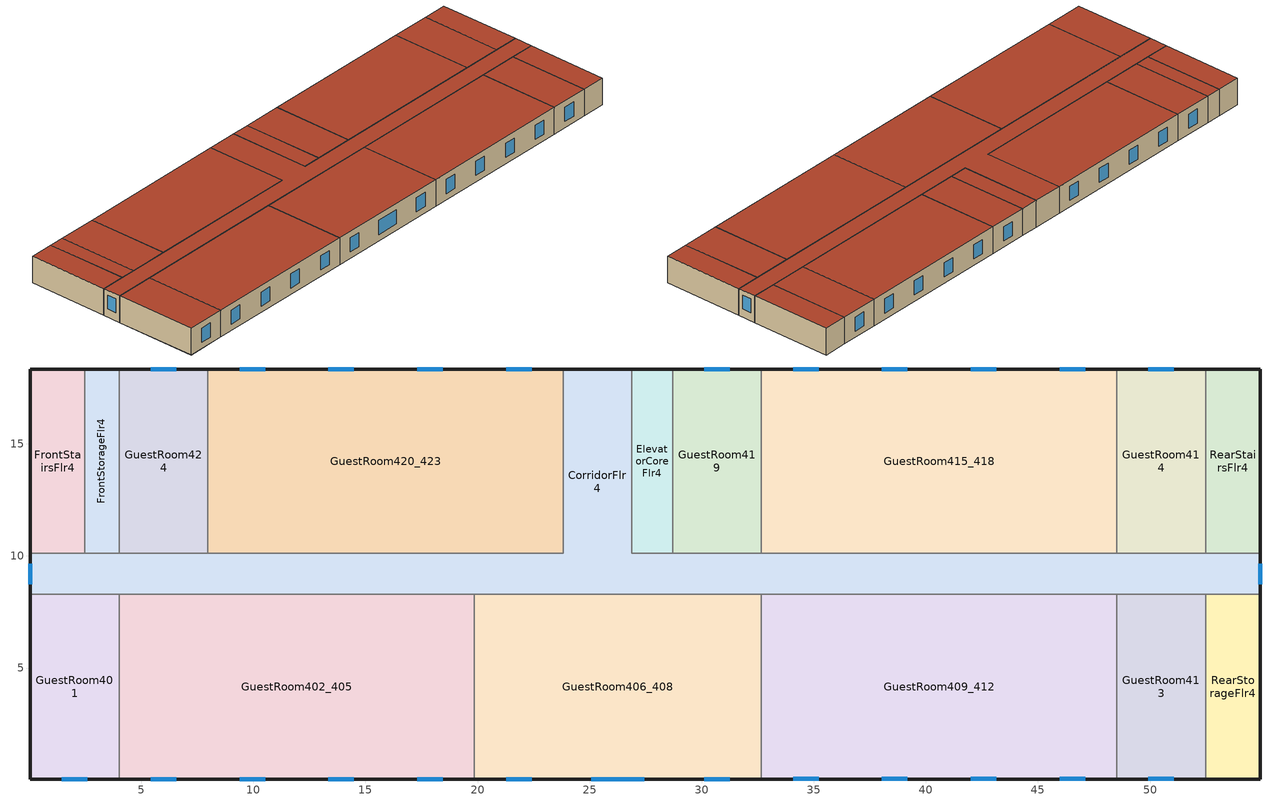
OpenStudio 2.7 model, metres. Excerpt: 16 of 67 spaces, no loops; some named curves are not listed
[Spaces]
GuestRoom413
 floor to GuestRoom313: 52.47,8.28 52.47,0.05 48.51,0.05 48.51,8.28 z8.84
 wall outside: 48.51,0.05 52.47,0.05 z8.84:11.58
 wall to GuestRoom409_412: 48.51,8.28 48.51,0.05 z8.84:11.58
 wall to CorridorFlr4: 52.47,8.28 48.51,8.28 z8.84:11.58
 wall to RearStorageFlr4: 52.47,0.05 52.47,8.28 z8.84:11.58
 window: 49.92,0.05 51.06,0.05 z9.49:10.93
 roof outside: 52.47,0.05 52.47,8.28 48.51,8.28 48.51,0.05 z11.58
GuestRoom415_418
 floor to GuestRoom315_318: 48.51,18.34 48.51,10.11 32.66,10.11 32.66,18.34 z8.84
 wall outside: 48.51,18.34 32.66,18.34 z8.84:11.58
 wall to GuestRoom419: 32.66,18.34 32.66,10.11 z8.84:11.58
 wall to CorridorFlr4: 32.66,10.11 48.51,10.11 z8.84:11.58
 wall to GuestRoom414: 48.51,10.11 48.51,18.34 z8.84:11.58
 window: 47.1,18.34 45.96,18.34 / 39.18,18.34 38.04,18.34 / 43.14,18.34 42,18.34 / 35.21,18.34 34.07,18.34 z9.49:10.93
 roof outside: 48.51,10.11 48.51,18.34 32.66,18.34 32.66,10.11 z11.58
RearStairsFlr4
 floor to RearStairsFlr3: 54.91,18.34 54.91,10.11 52.47,10.11 52.47,18.34 z8.84
 wall outside: 54.91,10.11 54.91,18.34 52.47,18.34 z8.84:11.58
 wall to GuestRoom414: 52.47,18.34 52.47,10.11 z8.84:11.58
 wall to CorridorFlr4: 52.47,10.11 54.91,10.11 z8.84:11.58
 roof outside: 54.91,10.11 54.91,18.34 52.47,18.34 52.47,10.11 z11.58
CorridorFlr4
 floor to CorridorFlr3: 26.87,18.34 26.87,10.11 54.91,10.11 54.91,8.28 0.05,8.28 0.05,10.11 23.82,10.11 23.82,18.34 z8.84
 wall outside: 0.05,10.11 0.05,8.28 / 26.87,18.34 23.82,18.34 / 54.91,8.28 54.91,10.11 z8.84:11.58
 wall to ElevatorCoreFlr4: 28.7,10.11 26.87,10.11 26.87,18.34 z8.84:11.58
 wall to FrontStairsFlr4: 2.49,10.11 0.05,10.11 z8.84:11.58
 wall to GuestRoom420_423: 23.82,18.34 23.82,10.11 7.97,10.11 z8.84:11.58
 wall to GuestRoom406_408: 19.86,8.28 32.66,8.28 z8.84:11.58
 wall to GuestRoom424: 7.97,10.11 4.01,10.11 z8.84:11.58
 wall to GuestRoom402_405: 4.01,8.28 19.86,8.28 z8.84:11.58
 wall to RearStorageFlr4: 52.47,8.28 54.91,8.28 z8.84:11.58
 wall to GuestRoom401: 0.05,8.28 4.01,8.28 z8.84:11.58
 wall to FrontStorageFlr4: 4.01,10.11 2.49,10.11 z8.84:11.58
 wall to GuestRoom414: 52.47,10.11 48.51,10.11 z8.84:11.58
 wall to GuestRoom419: 32.66,10.11 28.7,10.11 z8.84:11.58
 wall to GuestRoom409_412: 32.66,8.28 48.51,8.28 z8.84:11.58
 window: 0.05,9.66 0.05,8.73 / 54.91,8.73 54.91,9.66 z9.68:11.1
 roof outside: 54.91,8.28 54.91,10.11 26.87,10.11 26.87,18.34 23.82,18.34 23.82,10.11 0.05,10.11 0.05,8.28 z11.58
GuestRoom402_405
 floor to GuestRoom302_305: 19.86,8.28 19.86,0.05 4.01,0.05 4.01,8.28 z8.84
 wall outside: 4.01,0.05 19.86,0.05 z8.84:11.58
 wall to GuestRoom406_408: 19.86,0.05 19.86,8.28 z8.84:11.58
 wall to GuestRoom401: 4.01,8.28 4.01,0.05 z8.84:11.58
 window: 5.42,0.05 6.56,0.05 / 13.35,0.05 14.49,0.05 / 9.39,0.05 10.52,0.05 / 17.31,0.05 18.45,0.05 z9.49:10.93
 roof outside: 19.86,0.05 19.86,8.28 4.01,8.28 4.01,0.05 z11.58
GuestRoom401
 floor to GuestRoom301: 4.01,8.28 4.01,0.05 0.05,0.05 0.05,8.28 z8.84
 wall outside: 0.05,8.28 0.05,0.05 4.01,0.05 z8.84:11.58
 window: 1.46,0.05 2.6,0.05 z9.49:10.93
 roof outside: 4.01,0.05 4.01,8.28 0.05,8.28 0.05,0.05 z11.58
RearStorageFlr4
 floor to RearStorageFlr3: 54.91,8.28 54.91,0.05 52.47,0.05 52.47,8.28 z8.84
 wall outside: 52.47,0.05 54.91,0.05 54.91,8.28 z8.84:11.58
 roof outside: 54.91,0.05 54.91,8.28 52.47,8.28 52.47,0.05 z11.58
ElevatorCoreFlr4
 floor to ElevatorCoreFlr3: 28.7,18.34 28.7,10.11 26.87,10.11 26.87,18.34 z8.84
 wall outside: 28.7,18.34 26.87,18.34 z8.84:11.58
 wall to GuestRoom419: 28.7,10.11 28.7,18.34 z8.84:11.58
 roof outside: 28.7,10.11 28.7,18.34 26.87,18.34 26.87,10.11 z11.58
GuestRoom414
 floor to GuestRoom314: 52.47,18.34 52.47,10.11 48.51,10.11 48.51,18.34 z8.84
 wall outside: 52.47,18.34 48.51,18.34 z8.84:11.58
 window: 51.06,18.34 49.92,18.34 z9.49:10.93
 roof outside: 52.47,10.11 52.47,18.34 48.51,18.34 48.51,10.11 z11.58
GuestRoom420_423
 floor to GuestRoom320_323: 23.82,18.34 23.82,10.11 7.97,10.11 7.97,18.34 z8.84
 wall outside: 23.82,18.34 7.97,18.34 z8.84:11.58
 wall to GuestRoom424: 7.97,18.34 7.97,10.11 z8.84:11.58
 window: 22.41,18.34 21.27,18.34 / 18.45,18.34 17.31,18.34 / 10.52,18.34 9.39,18.34 / 14.49,18.34 13.35,18.34 z9.49:10.93
 roof outside: 23.82,10.11 23.82,18.34 7.97,18.34 7.97,10.11 z11.58
GuestRoom424
 floor to GuestRoom324: 7.97,18.34 7.97,10.11 4.01,10.11 4.01,18.34 z8.84
 wall outside: 7.97,18.34 4.01,18.34 z8.84:11.58
 wall to FrontStorageFlr4: 4.01,18.34 4.01,10.11 z8.84:11.58
 window: 6.56,18.34 5.42,18.34 z9.49:10.93
 roof outside: 7.97,10.11 7.97,18.34 4.01,18.34 4.01,10.11 z11.58
GuestRoom406_408
 floor to GuestRoom306_308: 32.66,8.28 32.66,0.05 19.86,0.05 19.86,8.28 z8.84
 wall outside: 19.86,0.05 32.66,0.05 z8.84:11.58
 wall to GuestRoom409_412: 32.66,0.05 32.66,8.28 z8.84:11.58
 window: 21.27,0.05 22.41,0.05 / 25.08,0.05 27.44,0.05 / 30.11,0.05 31.25,0.05 z9.49:10.93
 roof outside: 32.66,0.05 32.66,8.28 19.86,8.28 19.86,0.05 z11.58
GuestRoom419
 floor to GuestRoom319: 32.66,18.34 32.66,10.11 28.7,10.11 28.7,18.34 z8.84
 wall outside: 32.66,18.34 28.7,18.34 z8.84:11.58
 window: 31.25,18.34 30.11,18.34 z9.49:10.93
 roof outside: 32.66,10.11 32.66,18.34 28.7,18.34 28.7,10.11 z11.58
FrontStorageFlr4
 floor to FrontStorageFlr3: 4.01,18.34 4.01,10.11 2.49,10.11 2.49,18.34 z8.84
 wall outside: 4.01,18.34 2.49,18.34 z8.84:11.58
 wall to FrontStairsFlr4: 2.49,18.34 2.49,10.11 z8.84:11.58
 roof outside: 4.01,10.11 4.01,18.34 2.49,18.34 2.49,10.11 z11.58
FrontStairsFlr4
 floor to FrontStairsFlr3: 2.49,18.34 2.49,10.11 0.05,10.11 0.05,18.34 z8.84
 wall outside: 2.49,18.34 0.05,18.34 0.05,10.11 z8.84:11.58
 roof outside: 2.49,10.11 2.49,18.34 0.05,18.34 0.05,10.11 z11.58
GuestRoom409_412
 floor to GuestRoom309_312: 48.51,8.28 48.51,0.05 32.66,0.05 32.66,8.28 z8.84
 wall outside: 32.66,0.05 48.51,0.05 z8.84:11.58
 window: 38.04,0.05 39.18,0.05 / 45.96,0.05 47.1,0.05 / 42,0.05 43.14,0.05 / 34.07,0.05 35.21,0.05 z9.49:10.93
 roof outside: 48.51,0.05 48.51,8.28 32.66,8.28 32.66,0.05 z11.58
[Building]
-SmallHotel-ASHRAE 169-2013-4A created: 2019-04-24 11:10:35 -0700: North Axis {deg}=180; Default Construction Set=90.1-2013 - SmHotel - ASHRAE 169-2013-4A; Standards Number of Stories=4; Standards Number of Above Ground Stories=4; Standards Building Type=SmallHotel
[Site]
New York-John F Kennedy Intl AP_NY_USA: Latitude {deg}=40.65; Longitude {deg}=-73.8; Time Zone {hr}=-5; Elevation {m}=5; Terrain=Suburbs
[Site:WaterMainsTemperature]
Calculation Method=Correlation; Annual Average Outdoor Air Temperature {C}=12.4667; Maximum Difference In Monthly Average Outdoor Air Temperatures {deltaC}=25.2
[SizingPeriod:DesignDay] Barometric Pressure {Pa}=101241; Sky Clearness=0; Rain Indicator=0; Snow Indicator=0; Day of Month=21; Daylight Saving Time Indicator=0; Humidity Indicating Type=Wetbulb; Dry-Bulb Temperature Range Modifier Type=DefaultMultipliers
Name | Maximum Dry-Bulb Temperature {C} | Daily Dry-Bulb Temperature Range {deltaC} | Humidity Indicating Conditions at Maximum Dry-Bulb | Wind Speed {m/s} | Wind Direction {deg} | Month | Day Type | Solar Model Indicator | ASHRAE Taub | ASHRAE Taud
New.York-John.F.Kennedy.Intl.AP_NY_USA Ann Htg 99.6% Condns DB | -10.7 | 0 | -10.7 | 7.5 | 320 | 1 | WinterDesignDay | ASHRAEClearSky
New.York-John.F.Kennedy.Intl.AP_NY_USA Ann Clg .4% Condns DB=>MWB | 32.1 | 7.4 | 23.1 | 5.6 | 230 | 7 | SummerDesignDay | ASHRAETau | 0.541 | 1.8
[Site:GroundTemperature:BuildingSurface]
20.39, 20.32, 20.35, 20.42, 20.52, 20.66, 20.77, 20.84, 20.83, 20.75, 20.63, 20.49
[ClimateZones]
Climate Zone Institution Name 1=ASHRAE; Climate Zone Document Name 1=ANSI/ASHRAE Standard 169; Climate Zone Document Year 1=2006; Climate Zone Value 1=4A
[Material:NoMass] Thermal Absorptance=0.9; Solar Absorptance=0.7
Name | Roughness | Thermal Resistance {m2-K/W} | Visible Absorptance
CP02 CARPET PAD | VeryRough | 0.21648 | 0.8
Typical Insulation R-14.97 | Smooth | 2.63723 | 0.7
Typical Carpet Pad | Smooth | 0.21648 | 0.8
Typical Insulation R-13.45; Typical Insulation R-13.45 3 | Smooth | 2.368 | 0.7
Typical Insulation R-30.13; Typical Insulation R-30.13 3 | Smooth | 5.30668 | 0.7
Typical Insulation R-1.15; Typical Insulation R-1.15 6 | Smooth | 0.202509 | 0.7
Typical Insulation R-1.15 1; Typical Insulation R-1.15 7 | Smooth | 0.202527 | 0.7
Typical Insulation R-17.04 2 | Smooth | 3.00072 | 0.7
[Material] Thermal Absorptance=0.9
Name | Roughness | Thickness {m} | Conductivity {W/m-K} | Density {kg/m3} | Specific Heat {J/kg-K} | Solar Absorptance | Visible Absorptance
4 in. Normalweight Concrete Floor | MediumRough | 0.1016 | 2.31 | 2322 | 832 | 0.7 | 0.7
25mm Stucco | Smooth | 0.0254 | 0.72 | 1856 | 840 | 0.7 | 0.7
5/8 in. Gypsum Board | MediumSmooth | 0.0159 | 0.16 | 800 | 1090 | 0.7 | 0.7
Roof Membrane | VeryRough | 0.0095 | 0.16 | 1121.29 | 1460 | 0.7 | 0.7
Metal Roof Surface; F08 Metal surface | Smooth | 0.0008 | 45.28 | 7824 | 500 | 0.7 | 0.7
1/2 in. Gypsum Board | Smooth | 0.0127 | 0.16 | 800 | 1090 | 0.7 | 0.5
8 in. Normalweight Concrete Floor | MediumRough | 0.2032 | 2.31 | 2322 | 832 | 0.7 | 0.7
8 in. Concrete Block Basement Wall | MediumRough | 0.2032 | 1.326 | 1842 | 912 | 0.7 | 0.7
G05 25mm wood | MediumSmooth | 0.0254 | 0.15 | 608 | 1630 | 0.5 | 0.5
6 in. Normalweight Concrete Floor | MediumRough | 0.1524 | 2.31 | 2322 | 832 | 0.7 | 0.7
[DefaultConstructionSet] Interior Partition Construction=Typical Interior Partition
Name | Default Exterior Surface Constructions | Default Interior Surface Constructions | Default Ground Contact Surface Constructions | Default Exterior SubSurface Constructions | Default Interior SubSurface Constructions
90.1-2013 - SmHotel - ASHRAE 169-2013-4A | Default Surface Constructions 1 | Default Surface Constructions 2 | Default Surface Constructions 3 | Default Sub Surface Constructions 1 | Default Sub Surface Constructions 2
90.1-2013 - SmHotel - ASHRAE 169-2013-4A 3 | Default Surface Constructions 10 | Default Surface Constructions 11 | Default Surface Constructions 12 | Default Sub Surface Constructions 7 | Default Sub Surface Constructions 8
[DefaultSurfaceConstructions]
Name | Floor Construction | Wall Construction | Roof Ceiling Construction
Default Surface Constructions 1 | Typical Insulated Exterior Mass Floor R-17.54 | Typical Insulated Steel Framed Exterior Wall R-15.63 | Typical IEAD Roof R-31.25
Default Surface Constructions 2; Default Surface Constructions 11 | int_slab_floor_smallhotel | int_wall_smallhotel | int_slab_ceiling_smallhotel
Default Surface Constructions 3 | Typical Insulated Carpeted 8in Slab Floor | Typical Insulated Basement Mass Wall
Default Surface Constructions 10 | Typical Insulated Exterior Mass Floor R-19.61 2 | Typical Insulated Steel Framed Exterior Wall R-15.63 3 | Typical IEAD Roof R-31.25 3
Default Surface Constructions 12 | Typical Insulated Carpeted 6in Slab Floor | Typical Insulated Basement Mass Wall
[Construction]
Typical Insulated Exterior Mass Floor R-17.54: Typical Insulation R-14.97, 4 in. Normalweight Concrete Floor, Typical Carpet Pad
Typical Insulated Steel Framed Exterior Wall R-15.63: 25mm Stucco, 5/8 in. Gypsum Board, Typical Insulation R-13.45, 5/8 in. Gypsum Board
Typical IEAD Roof R-31.25: Roof Membrane, Typical Insulation R-30.13, Metal Roof Surface
int_slab_floor_smallhotel: 4 in. Normalweight Concrete Floor, CP02 CARPET PAD
int_wall_smallhotel: 1/2 in. Gypsum Board, 1/2 in. Gypsum Board
int_slab_ceiling_smallhotel: CP02 CARPET PAD, 4 in. Normalweight Concrete Floor
Typical Insulated Carpeted 8in Slab Floor: 8 in. Normalweight Concrete Floor, Typical Carpet Pad
Typical Insulated Basement Mass Wall: 8 in. Concrete Block Basement Wall
U 0.48 SHGC 0.40 Dbl Ref-D Clr 6mm/13mm: REF D CLEAR 6MM, AIR 13MM, CLEAR 6MM
Typical Insulated Metal Door R-2.0: F08 Metal surface, Typical Insulation R-1.15
U 0.44 SHGC 0.26 Dbl Ref-B-H Clr 6mm/13mm Air: REF B CLEAR HI 6MM, AIR 13MM, CLEAR 6MM
Typical Overhead Door R-2.0: Typical Insulation R-1.15 1
Window_U_0.50_SHGC_0.40_Skylight_Frame_Width_0.430_in: Glass_2052_LayerAvg, Gap_1_W_0_0038, Glass_2027F_LayerAvg
Typical Interior Window: Clear 3mm
Typical Interior Door; Typical Interior Partition: G05 25mm wood
Typical Insulated Carpeted 6in Slab Floor: 6 in. Normalweight Concrete Floor, Typical Carpet Pad
U 0.65 SHGC 0.25 Dbl Ref-C-H Clr 6mm/6mm Air: REF C CLEAR HI 6MM, AIR 6MM, CLEAR 6MM
Typical Insulated Exterior Mass Floor R-19.61 2: Typical Insulation R-17.04 2, 4 in. Normalweight Concrete Floor, Typical Carpet Pad
Typical Insulated Steel Framed Exterior Wall R-15.63 3: 25mm Stucco, 5/8 in. Gypsum Board, Typical Insulation R-13.45 3, 5/8 in. Gypsum Board
Typical IEAD Roof R-31.25 3: Roof Membrane, Typical Insulation R-30.13 3, Metal Roof Surface
Typical Insulated Metal Door R-2.0 3: F08 Metal surface, Typical Insulation R-1.15 6
Typical Overhead Door R-2.0 3: Typical Insulation R-1.15 7
[DefaultSubSurfaceConstructions]
Name | Fixed Window Construction | Operable Window Construction | Door Construction | Glass Door Construction | Overhead Door Construction | Skylight Construction | Tubular Daylight Dome Construction | Tubular Daylight Diffuser Construction
Default Sub Surface Constructions 1 | U 0.48 SHGC 0.40 Dbl Ref-D Clr 6mm/13mm | U 0.48 SHGC 0.40 Dbl Ref-D Clr 6mm/13mm | Typical Insulated Metal Door R-2.0 | U 0.44 SHGC 0.26 Dbl Ref-B-H Clr 6mm/13mm Air | Typical Overhead Door R-2.0 | Window_U_0.50_SHGC_0.40_Skylight_Frame_Width_0.430_in | Typical Interior Window | Typical Interior Window
Default Sub Surface Constructions 2; Default Sub Surface Constructions 8 | Typical Interior Window | Typical Interior Window | Typical Interior Door
Default Sub Surface Constructions 7 | U 0.65 SHGC 0.25 Dbl Ref-C-H Clr 6mm/6mm Air | U 0.65 SHGC 0.25 Dbl Ref-C-H Clr 6mm/6mm Air | Typical Insulated Metal Door R-2.0 3 |  | Typical Overhead Door R-2.0 3 | U 0.48 SHGC 0.40 Dbl Ref-D Clr 6mm/13mm | Typical Interior Window | Typical Interior Window
[WindowMaterial:Glazing] Optical Data Type=SpectralAverage; Infrared Transmittance at Normal Incidence=0; Dirt Correction Factor for Solar and Visible Transmittance=1; Solar Diffusing=No
Name | Thickness {m} | Solar Transmittance at Normal Incidence | Front Side Solar Reflectance at Normal Incidence | Back Side Solar Reflectance at Normal Incidence | Visible Transmittance at Normal Incidence | Front Side Visible Reflectance at Normal Incidence | Back Side Visible Reflectance at Normal Incidence | Front Side Infrared Hemispherical Emissivity | Back Side Infrared Hemispherical Emissivity | Conductivity {W/m-K}
REF D CLEAR 6MM | 0.006 | 0.429 | 0.308 | 0.379 | 0.334 | 0.453 | 0.505 | 0.84 | 0.82 | 0.9
CLEAR 6MM | 0.006 | 0.775 | 0.071 | 0.071 | 0.881 | 0.08 | 0.08 | 0.84 | 0.84 | 0.9
REF B CLEAR HI 6MM | 0.006 | 0.24 | 0.16 | 0.32 | 0.3 | 0.16 | 0.29 | 0.84 | 0.6 | 0.9
Glass_2052_LayerAvg | 0.00837 | 0.507767 | 0.054228 | 0.0544931 | 0.586833 | 0.05805 | 0.058397 | 0.84 | 0.84 | 1
Glass_2027F_LayerAvg | 0.004 | 0.369744 | 0.470069 | 0.340935 | 0.765222 | 0.0546 | 0.073741 | 0.03675 | 0.84 | 1
Clear 3mm | 0.003 | 0.837 | 0.075 | 0.075 | 0.898 | 0.081 | 0.081 | 0.84 | 0.84 | 0.9
REF C CLEAR HI 6MM | 0.006 | 0.2 | 0.16 | 0.39 | 0.22 | 0.17 | 0.35 | 0.84 | 0.55 | 0.9
[WindowMaterial:Gas] Gas Type=Air
Name | Thickness {m}
AIR 13MM | 0.0127
Gap_1_W_0_0038 | 0.0038
AIR 6MM | 0.0063
[Space] Default Construction Set=90.1-2013 - SmHotel - ASHRAE 169-2013-4A 3; Building Story=BuildingStory4
Name | Space Type | Thermal Zone
GuestRoom424 | SmallHotel GuestRoom4Occ | GuestRoom424 ZN
GuestRoom413 | SmallHotel GuestRoom4Vac | GuestRoom413 ZN
GuestRoom419 | SmallHotel GuestRoom4Occ | GuestRoom419 ZN
GuestRoom402_405 | SmallHotel GuestRoom4Vac | GuestRoom402_405 ZN
GuestRoom420_423 | SmallHotel GuestRoom4Occ | GuestRoom420_423 ZN
GuestRoom415_418 | SmallHotel GuestRoom4Occ | GuestRoom415_418 ZN
RearStairsFlr4 | SmallHotel Stair4 | RearStairsFlr4 ZN
GuestRoom414 | SmallHotel GuestRoom4Vac | GuestRoom414 ZN
CorridorFlr4 | SmallHotel Corridor4 | CorridorFlr4 ZN
GuestRoom406_408 | SmallHotel GuestRoom4Vac | GuestRoom406_408 ZN
GuestRoom401 | SmallHotel GuestRoom4Occ | GuestRoom401 ZN
GuestRoom409_412 | SmallHotel GuestRoom4Occ | GuestRoom409_412 ZN
RearStorageFlr4 | SmallHotel Storage4Rear | RearStorageFlr4 ZN
ElevatorCoreFlr4 | SmallHotel ElevatorCore4 | ElevatorCoreFlr4 ZN
FrontStorageFlr4 | SmallHotel Storage4Front | FrontStorageFlr4 ZN
FrontStairsFlr4 | SmallHotel Stair4 | FrontStairsFlr4 ZN
[BuildingStory]
BuildingStory4
[SpaceType] Standards Building Type=SmallHotel
Name | Default Schedule Set | Design Specification Outdoor Air Object | Standards Space Type
SmallHotel Corridor4 | SmallHotel Corridor4 Schedule Set | SmallHotel Corridor4 Ventilation | Corridor4
SmallHotel ElevatorCore4 | SmallHotel ElevatorCore4 Schedule Set | SmallHotel ElevatorCore4 Ventilation | ElevatorCore4
SmallHotel Stair4 | SmallHotel Stair4 Schedule Set | SmallHotel Stair4 Ventilation | Stair4
SmallHotel Storage4Front | SmallHotel Storage4Front Schedule Set | SmallHotel Storage4Front Ventilation | Storage4Front
SmallHotel Storage4Rear | SmallHotel Storage4Rear Schedule Set | SmallHotel Storage4Rear Ventilation | Storage4Rear
SmallHotel GuestRoom4Occ | SmallHotel GuestRoom4Occ Schedule Set | SmallHotel GuestRoom4Occ Ventilation | GuestRoom4Occ
SmallHotel GuestRoom4Vac | SmallHotel GuestRoom4Vac Schedule Set | SmallHotel GuestRoom4Vac Ventilation | GuestRoom4Vac
[Lights:Definition] Design Level Calculation Method=Watts/Area; Fraction Radiant=0.7; Fraction Visible=0.2
Name | Watts per Space Floor Area {W/m2}
SmallHotel Corridor4 Lights Definition | 8.52502
SmallHotel GuestRoom4Occ Lights Definition; SmallHotel GuestRoom4Vac Lights Definition | 9.79516
SmallHotel Stair4 Lights Definition | 7.4271
SmallHotel Storage4Front Lights Definition; SmallHotel Storage4Rear Lights Definition | 6.78126
[Lights] Fraction Replaceable=1
Name | Lights Definition | Space or SpaceType
SmallHotel Corridor4 Lights | SmallHotel Corridor4 Lights Definition | SmallHotel Corridor4
SmallHotel GuestRoom4Occ Lights | SmallHotel GuestRoom4Occ Lights Definition | SmallHotel GuestRoom4Occ
SmallHotel GuestRoom4Vac Lights | SmallHotel GuestRoom4Vac Lights Definition | SmallHotel GuestRoom4Vac
SmallHotel Stair4 Lights | SmallHotel Stair4 Lights Definition | SmallHotel Stair4
SmallHotel Storage4Front Lights | SmallHotel Storage4Front Lights Definition | SmallHotel Storage4Front
SmallHotel Storage4Rear Lights | SmallHotel Storage4Rear Lights Definition | SmallHotel Storage4Rear
[DesignSpecification:OutdoorAir] Outdoor Air Method=Sum
Name | Outdoor Air Flow per Floor Area {m3/s-m2} | Outdoor Air Flow per Person {m3/s-person}
SmallHotel Corridor4 Ventilation; SmallHotel Stair4 Ventilation | 0.0003048
SmallHotel ElevatorCore4 Ventilation; SmallHotel Storage4Front Ventilation; SmallHotel Storage4Rear Ventilation | 0.0006096
SmallHotel GuestRoom4Occ Ventilation; SmallHotel GuestRoom4Vac Ventilation | 0.0003048 | 0.00235974
[DefaultScheduleSet]
Name | Number of People Schedule | People Activity Level Schedule | Lighting Schedule | Electric Equipment Schedule | Infiltration Schedule
SmallHotel Corridor4 Schedule Set | HotelSmall AlwaysOff | HotelSmall Activity_Sch | HotelSmall BLDG_LIGHT_CORRIDOR_SCH_2013 | HotelSmall AlwaysOff | Always On
SmallHotel ElevatorCore4 Schedule Set |  |  | HotelSmall AlwaysOff | HotelSmall BLDG_ELEVATORS | Always On
SmallHotel GuestRoom4Occ Schedule Set | HotelSmall GuestRoom_Occ_Sch | HotelSmall Activity_Sch | HotelSmall BLDG_LIGHT_GUESTROOM_SCH_2013 | HotelSmall GuestRoom_Eqp_Sch_Adva | HotelSmall GuestRoom_Infil_Sch
SmallHotel GuestRoom4Vac Schedule Set | HotelSmall AlwaysOff | HotelSmall Activity_Sch | HotelSmall AlwaysOff | HotelSmall AlwaysOff | HotelSmall GuestRoom_Infil_Sch
SmallHotel Stair4 Schedule Set | HotelSmall AlwaysOff | HotelSmall Activity_Sch | HotelSmall BLDG_LIGHT_STAIR_SCH | HotelSmall AlwaysOff | Always On
SmallHotel Storage4Front Schedule Set; SmallHotel Storage4Rear Schedule Set | HotelSmall AlwaysOff | HotelSmall Activity_Sch | HotelSmall BLDG_LIGHT_STORAGE_SCH | HotelSmall AlwaysOff | Always On
[ThermostatSetpoint:DualSetpoint]
Name | Heating Setpoint Temperature Schedule | Cooling Setpoint Temperature Schedule
SmallHotel Corridor4 Thermostat 1 | HotelSmall CommonArea_HtgSP_Sch | HotelSmall CommonArea_ClgSP_Sch
SmallHotel ElevatorCore4 Thermostat 1
SmallHotel Stair4 Thermostat 1; SmallHotel Storage4Front Thermostat 1; SmallHotel Stair4 Thermostat 2; SmallHotel Storage4Rear Thermostat 1 | HotelSmall SemiHeated_HtgSP_Sch | SmallHotel UnitHeater ClgSP Sch
SmallHotel GuestRoom4Occ Thermostat 1; SmallHotel GuestRoom4Occ Thermostat 2; SmallHotel GuestRoom4Occ Thermostat 3; SmallHotel GuestRoom4Occ Thermostat 4; SmallHotel GuestRoom4Occ Thermostat 5; SmallHotel GuestRoom4Occ Thermostat 6 | HotelSmall Adva_OccGuestRoom_HtgSP_Sch | HotelSmall Adva_OccGuestRoom_ClgSP_Sch
SmallHotel GuestRoom4Vac Thermostat 1; SmallHotel GuestRoom4Vac Thermostat 2; SmallHotel GuestRoom4Vac Thermostat 3; SmallHotel GuestRoom4Vac Thermostat 4 | HotelSmall VacGuestRoom_HtgSP_Sch | HotelSmall VacGuestRoom_ClgSP_Sch
[ElectricEquipment:Definition] Design Level Calculation Method=Watts/Area; Watts per Space Floor Area {W/m2}=11.8403; Fraction Radiant=0.5
SmallHotel GuestRoom4Occ Elec Equip Definition; SmallHotel GuestRoom4Vac Elec Equip Definition
[ElectricEquipment]
Name | Electric Equipment Definition | Space or SpaceType
SmallHotel GuestRoom4Occ Elec Equip | SmallHotel GuestRoom4Occ Elec Equip Definition | SmallHotel GuestRoom4Occ
SmallHotel GuestRoom4Vac Elec Equip | SmallHotel GuestRoom4Vac Elec Equip Definition | SmallHotel GuestRoom4Vac
[People:Definition] Number of People Calculation Method=People/Area; People per Space Floor Area {person/m2}=0.0459619; Fraction Radiant=0.3
SmallHotel GuestRoom4Occ People Definition; SmallHotel GuestRoom4Vac People Definition
[People] Work Efficiency Schedule=Work Efficiency Schedule; Clothing Insulation Schedule=Clothing Schedule; Air Velocity Schedule=Air Velocity Schedule; Multiplier=1
Name | People Definition | Space or SpaceType
SmallHotel GuestRoom4Occ People | SmallHotel GuestRoom4Occ People Definition | SmallHotel GuestRoom4Occ
SmallHotel GuestRoom4Vac People | SmallHotel GuestRoom4Vac People Definition | SmallHotel GuestRoom4Vac
[SpaceInfiltration:DesignFlowRate] Design Flow Rate Calculation Method=Flow/ExteriorArea; Constant Term Coefficient=0; Temperature Term Coefficient=0; Velocity Term Coefficient=0.224; Velocity Squared Term Coefficient=0
Name | Space or SpaceType | Schedule | Flow per Exterior Surface Area {m3/s-m2}
CorridorFlr4 Infiltration | CorridorFlr4 | Always On | 7.28519e-05
ElevatorCoreFlr4 Infiltration | ElevatorCoreFlr4 | Always On | 0.000142393
FrontStairsFlr4 Infiltration | FrontStairsFlr4 | Always On | 0.000337883
FrontStorageFlr4 Infiltration | FrontStorageFlr4 | Always On | 0.000142393
GuestRoom401 Infiltration | GuestRoom401 | HotelSmall GuestRoom_Infil_Sch | 0.000288388
GuestRoom402_405 Infiltration | GuestRoom402_405 | HotelSmall GuestRoom_Infil_Sch | 0.000142386
GuestRoom406_408 Infiltration | GuestRoom406_408 | HotelSmall GuestRoom_Infil_Sch | 0.000142386
GuestRoom409_412 Infiltration | GuestRoom409_412 | HotelSmall GuestRoom_Infil_Sch | 0.000142386
GuestRoom413 Infiltration | GuestRoom413 | HotelSmall GuestRoom_Infil_Sch | 0.000142386
GuestRoom414 Infiltration | GuestRoom414 | HotelSmall GuestRoom_Infil_Sch | 0.000142393
GuestRoom415_418 Infiltration | GuestRoom415_418 | HotelSmall GuestRoom_Infil_Sch | 0.000142393
GuestRoom419 Infiltration | GuestRoom419 | HotelSmall GuestRoom_Infil_Sch | 0.000142393
GuestRoom420_423 Infiltration | GuestRoom420_423 | HotelSmall GuestRoom_Infil_Sch | 0.000142393
GuestRoom424 Infiltration | GuestRoom424 | HotelSmall GuestRoom_Infil_Sch | 0.000142393
RearStairsFlr4 Infiltration | RearStairsFlr4 | Always On | 0.000337857
RearStorageFlr4 Infiltration | RearStorageFlr4 | Always On | 0.000337855
[ThermalZone] Use Ideal Air Loads=No
Name | Thermostat | Primary Daylighting Control | Fraction of Zone Controlled by Primary Daylighting Control | Secondary Daylighting Control | Fraction of Zone Controlled by Secondary Daylighting Control
CorridorFlr4 ZN | SmallHotel Corridor4 Thermostat 1
ElevatorCoreFlr4 ZN | SmallHotel ElevatorCore4 Thermostat 1
FrontStairsFlr4 ZN | SmallHotel Stair4 Thermostat 1
FrontStorageFlr4 ZN | SmallHotel Storage4Front Thermostat 1
GuestRoom401 ZN | SmallHotel GuestRoom4Occ Thermostat 1
GuestRoom402_405 ZN | SmallHotel GuestRoom4Vac Thermostat 1 | GuestRoom402_405 Daylt Sensor 1 | 0.208 | GuestRoom402_405 Daylt Sensor 2 | 0.208
GuestRoom406_408 ZN | SmallHotel GuestRoom4Vac Thermostat 2 | GuestRoom406_408 Daylt Sensor 1 | 0.217 | GuestRoom406_408 Daylt Sensor 2 | 0.217
GuestRoom409_412 ZN | SmallHotel GuestRoom4Occ Thermostat 2 | GuestRoom409_412 Daylt Sensor 1 | 0.208 | GuestRoom409_412 Daylt Sensor 2 | 0.208
GuestRoom413 ZN | SmallHotel GuestRoom4Vac Thermostat 3
GuestRoom414 ZN | SmallHotel GuestRoom4Vac Thermostat 4
GuestRoom415_418 ZN | SmallHotel GuestRoom4Occ Thermostat 3 | GuestRoom415_418 Daylt Sensor 1 | 0.208 | GuestRoom415_418 Daylt Sensor 2 | 0.208
GuestRoom419 ZN | SmallHotel GuestRoom4Occ Thermostat 4
GuestRoom420_423 ZN | SmallHotel GuestRoom4Occ Thermostat 5 | GuestRoom420_423 Daylt Sensor 1 | 0.208 | GuestRoom420_423 Daylt Sensor 2 | 0.208
GuestRoom424 ZN | SmallHotel GuestRoom4Occ Thermostat 6
RearStairsFlr4 ZN | SmallHotel Stair4 Thermostat 2
RearStorageFlr4 ZN | SmallHotel Storage4Rear Thermostat 1
[Sizing:Zone] Zone Cooling Design Supply Air Temperature Input Method=SupplyAirTemperature; Zone Cooling Design Supply Air Temperature Difference {deltaC}=11.11; Zone Heating Design Supply Air Temperature Input Method=SupplyAirTemperature; Zone Heating Design Supply Air Temperature Difference {deltaC}=11.11; Zone Heating Design Supply Air Humidity Ratio {kg-H2O/kg-air}=0.008; Cooling Design Air Flow Method=DesignDay; Heating Design Air Flow Method=DesignDay; Account for Dedicated Outdoor Air System=No; Dedicated Outdoor Air System Control Strategy=NeutralSupplyAir; Dedicated Outdoor Air Low Setpoint Temperature for Design {C}=autosize; Dedicated Outdoor Air High Setpoint Temperature for Design {C}=autosize
Name | Zone Cooling Design Supply Air Temperature {C} | Zone Heating Design Supply Air Temperature {C} | Zone Cooling Design Supply Air Humidity Ratio {kg-H2O/kg-air}
CorridorFlr1 ZN; CorridorFlr2 ZN; CorridorFlr3 ZN; CorridorFlr4 ZN; GuestRoom101 ZN; GuestRoom102 ZN; GuestRoom103 ZN; GuestRoom104 ZN; GuestRoom105 ZN; GuestRoom201 ZN; GuestRoom202_205 ZN; GuestRoom206_208 ZN; GuestRoom209_212 ZN; GuestRoom213 ZN; GuestRoom214 ZN; GuestRoom215_218 ZN; GuestRoom219 ZN; GuestRoom220_223 ZN; GuestRoom224 ZN; GuestRoom301 ZN; GuestRoom302_305 ZN; GuestRoom306_308 ZN; GuestRoom309_312 ZN; GuestRoom313 ZN; GuestRoom314 ZN; GuestRoom315_318 ZN; GuestRoom319 ZN; GuestRoom320_323 ZN; GuestRoom324 ZN; GuestRoom401 ZN; GuestRoom402_405 ZN; GuestRoom406_408 ZN; GuestRoom409_412 ZN; GuestRoom413 ZN; GuestRoom414 ZN; GuestRoom415_418 ZN; GuestRoom419 ZN; GuestRoom420_423 ZN; GuestRoom424 ZN | 13.8889 | 50 | 0.008
ElevatorCoreFlr1 ZN; ElevatorCoreFlr2 ZN; ElevatorCoreFlr3 ZN; ElevatorCoreFlr4 ZN; FrontStorageFlr1 ZN; FrontStorageFlr2 ZN; FrontStorageFlr3 ZN; FrontStorageFlr4 ZN; RearStorageFlr1 ZN; RearStorageFlr2 ZN; RearStorageFlr3 ZN; RearStorageFlr4 ZN | 14 | 40 | 0.0085
FrontStairsFlr1 ZN; FrontStairsFlr2 ZN; FrontStairsFlr3 ZN; FrontStairsFlr4 ZN; RearStairsFlr1 ZN; RearStairsFlr2 ZN; RearStairsFlr3 ZN; RearStairsFlr4 ZN | 14 | 50 | 0.0085
[Zone equipment]
CorridorFlr1 ZN: CorridorFlr1 ZN PTAC
CorridorFlr2 ZN: CorridorFlr2 ZN PTAC
CorridorFlr3 ZN: CorridorFlr3 ZN PTAC
CorridorFlr4 ZN: CorridorFlr4 ZN PTAC
FrontStairsFlr1 ZN: FrontStairsFlr1 ZN Unit Heater
FrontStairsFlr2 ZN: FrontStairsFlr2 ZN Unit Heater
FrontStairsFlr3 ZN: FrontStairsFlr3 ZN Unit Heater
FrontStairsFlr4 ZN: FrontStairsFlr4 ZN Unit Heater
GuestRoom101 ZN: GuestRoom101 ZN PTAC
GuestRoom102 ZN: GuestRoom102 ZN PTAC
GuestRoom103 ZN: GuestRoom103 ZN PTAC
GuestRoom104 ZN: GuestRoom104 ZN PTAC
GuestRoom105 ZN: GuestRoom105 ZN PTAC
GuestRoom201 ZN: GuestRoom201 ZN PTAC
GuestRoom202_205 ZN: GuestRoom202_205 ZN PTAC
GuestRoom206_208 ZN: GuestRoom206_208 ZN PTAC
GuestRoom209_212 ZN: GuestRoom209_212 ZN PTAC
GuestRoom213 ZN: GuestRoom213 ZN PTAC
GuestRoom214 ZN: GuestRoom214 ZN PTAC
GuestRoom215_218 ZN: GuestRoom215_218 ZN PTAC
GuestRoom219 ZN: GuestRoom219 ZN PTAC
GuestRoom220_223 ZN: GuestRoom220_223 ZN PTAC
GuestRoom224 ZN: GuestRoom224 ZN PTAC
GuestRoom301 ZN: GuestRoom301 ZN PTAC
GuestRoom302_305 ZN: GuestRoom302_305 ZN PTAC
GuestRoom306_308 ZN: GuestRoom306_308 ZN PTAC
GuestRoom309_312 ZN: GuestRoom309_312 ZN PTAC
GuestRoom313 ZN: GuestRoom313 ZN PTAC
GuestRoom314 ZN: GuestRoom314 ZN PTAC
GuestRoom315_318 ZN: GuestRoom315_318 ZN PTAC
GuestRoom319 ZN: GuestRoom319 ZN PTAC
GuestRoom320_323 ZN: GuestRoom320_323 ZN PTAC
GuestRoom324 ZN: GuestRoom324 ZN PTAC
GuestRoom401 ZN: GuestRoom401 ZN PTAC
GuestRoom402_405 ZN: GuestRoom402_405 ZN PTAC
GuestRoom406_408 ZN: GuestRoom406_408 ZN PTAC
GuestRoom409_412 ZN: GuestRoom409_412 ZN PTAC
GuestRoom413 ZN: GuestRoom413 ZN PTAC
GuestRoom414 ZN: GuestRoom414 ZN PTAC
GuestRoom415_418 ZN: GuestRoom415_418 ZN PTAC
GuestRoom419 ZN: GuestRoom419 ZN PTAC
GuestRoom420_423 ZN: GuestRoom420_423 ZN PTAC
GuestRoom424 ZN: GuestRoom424 ZN PTAC
RearStairsFlr1 ZN: RearStairsFlr1 ZN Unit Heater
RearStairsFlr2 ZN: RearStairsFlr2 ZN Unit Heater
RearStairsFlr3 ZN: RearStairsFlr3 ZN Unit Heater
RearStairsFlr4 ZN: RearStairsFlr4 ZN Unit Heater
[Fan:ConstantVolume] Maximum Flow Rate {m3/s}=AutoSize; Motor Efficiency=0.7; Motor In Airstream Fraction=1
Name | Availability Schedule | Fan Total Efficiency | Pressure Rise {Pa}
GuestRoom101 ZN PTAC Fan; GuestRoom102 ZN PTAC Fan; GuestRoom103 ZN PTAC Fan; GuestRoom104 ZN PTAC Fan; GuestRoom105 ZN PTAC Fan; GuestRoom201 ZN PTAC Fan; GuestRoom202_205 ZN PTAC Fan; GuestRoom206_208 ZN PTAC Fan; GuestRoom209_212 ZN PTAC Fan; GuestRoom213 ZN PTAC Fan; GuestRoom214 ZN PTAC Fan; GuestRoom215_218 ZN PTAC Fan; GuestRoom219 ZN PTAC Fan; GuestRoom220_223 ZN PTAC Fan; GuestRoom224 ZN PTAC Fan; GuestRoom301 ZN PTAC Fan; GuestRoom302_305 ZN PTAC Fan; GuestRoom306_308 ZN PTAC Fan; GuestRoom309_312 ZN PTAC Fan; GuestRoom313 ZN PTAC Fan; GuestRoom314 ZN PTAC Fan; GuestRoom315_318 ZN PTAC Fan; GuestRoom319 ZN PTAC Fan; GuestRoom320_323 ZN PTAC Fan; GuestRoom324 ZN PTAC Fan; GuestRoom401 ZN PTAC Fan; GuestRoom402_405 ZN PTAC Fan; GuestRoom406_408 ZN PTAC Fan; GuestRoom409_412 ZN PTAC Fan; GuestRoom413 ZN PTAC Fan; GuestRoom414 ZN PTAC Fan; GuestRoom415_418 ZN PTAC Fan; GuestRoom419 ZN PTAC Fan; GuestRoom420_423 ZN PTAC Fan; GuestRoom424 ZN PTAC Fan; CorridorFlr1 ZN PTAC Fan; CorridorFlr2 ZN PTAC Fan; CorridorFlr3 ZN PTAC Fan; CorridorFlr4 ZN PTAC Fan | Always On Discrete | 0.385 | 331.288
FrontStairsFlr1 ZN UnitHeater Fan; FrontStairsFlr2 ZN UnitHeater Fan; FrontStairsFlr3 ZN UnitHeater Fan; FrontStairsFlr4 ZN UnitHeater Fan; RearStairsFlr1 ZN UnitHeater Fan; RearStairsFlr2 ZN UnitHeater Fan; RearStairsFlr3 ZN UnitHeater Fan; RearStairsFlr4 ZN UnitHeater Fan | Always On | 0.455 | 49.8178
[Coil:Heating:Electric] Efficiency=1
Name | Availability Schedule
GuestRoom101 ZN PTAC Electric Htg Coil; GuestRoom102 ZN PTAC Electric Htg Coil; GuestRoom103 ZN PTAC Electric Htg Coil; GuestRoom104 ZN PTAC Electric Htg Coil; GuestRoom105 ZN PTAC Electric Htg Coil; GuestRoom201 ZN PTAC Electric Htg Coil; GuestRoom202_205 ZN PTAC Electric Htg Coil; GuestRoom206_208 ZN PTAC Electric Htg Coil; GuestRoom209_212 ZN PTAC Electric Htg Coil; GuestRoom213 ZN PTAC Electric Htg Coil; GuestRoom214 ZN PTAC Electric Htg Coil; GuestRoom215_218 ZN PTAC Electric Htg Coil; GuestRoom219 ZN PTAC Electric Htg Coil; GuestRoom220_223 ZN PTAC Electric Htg Coil; GuestRoom224 ZN PTAC Electric Htg Coil; GuestRoom301 ZN PTAC Electric Htg Coil; GuestRoom302_305 ZN PTAC Electric Htg Coil; GuestRoom306_308 ZN PTAC Electric Htg Coil; GuestRoom309_312 ZN PTAC Electric Htg Coil; GuestRoom313 ZN PTAC Electric Htg Coil; GuestRoom314 ZN PTAC Electric Htg Coil; GuestRoom315_318 ZN PTAC Electric Htg Coil; GuestRoom319 ZN PTAC Electric Htg Coil; GuestRoom320_323 ZN PTAC Electric Htg Coil; GuestRoom324 ZN PTAC Electric Htg Coil; GuestRoom401 ZN PTAC Electric Htg Coil; GuestRoom402_405 ZN PTAC Electric Htg Coil; GuestRoom406_408 ZN PTAC Electric Htg Coil; GuestRoom409_412 ZN PTAC Electric Htg Coil; GuestRoom413 ZN PTAC Electric Htg Coil; GuestRoom414 ZN PTAC Electric Htg Coil; GuestRoom415_418 ZN PTAC Electric Htg Coil; GuestRoom419 ZN PTAC Electric Htg Coil; GuestRoom420_423 ZN PTAC Electric Htg Coil; GuestRoom424 ZN PTAC Electric Htg Coil; CorridorFlr1 ZN PTAC Electric Htg Coil; CorridorFlr2 ZN PTAC Electric Htg Coil; CorridorFlr3 ZN PTAC Electric Htg Coil; CorridorFlr4 ZN PTAC Electric Htg Coil | Always On Discrete
FrontStairsFlr1 ZN UnitHeater Electric Htg Coil; FrontStairsFlr2 ZN UnitHeater Electric Htg Coil; FrontStairsFlr3 ZN UnitHeater Electric Htg Coil; FrontStairsFlr4 ZN UnitHeater Electric Htg Coil; RearStairsFlr1 ZN UnitHeater Electric Htg Coil; RearStairsFlr2 ZN UnitHeater Electric Htg Coil; RearStairsFlr3 ZN UnitHeater Electric Htg Coil; RearStairsFlr4 ZN UnitHeater Electric Htg Coil | Always On
[Coil:Cooling:DX:SingleSpeed] Availability Schedule=Always On Discrete; Rated Sensible Heat Ratio=autosize; Rated Evaporator Fan Power Per Volume Flow Rate {W/(m3/s)}=773.3; Total Cooling Capacity Function of Temperature Curve=PSZ-Fine Storage DX Coil Cap-FT; Total Cooling Capacity Function of Flow Fraction Curve=DX Coil Cap-FF; Energy Input Ratio Function of Temperature Curve=PSZ-AC DX Coil EIR-FT; Energy Input Ratio Function of Flow Fraction Curve=Split DX Coil EIR-FF; Part Load Fraction Correlation Curve=HPACCOOLPLFFPLR; Condenser Type=AirCooled; Evaporative Condenser Effectiveness=0; Evaporative Condenser Air Flow Rate {m3/s}=Autosize; Evaporative Condenser Pump Rated Power Consumption {W}=Autosize; Crankcase Heater Capacity {W}=0; Maximum Outdoor Dry-Bulb Temperature for Crankcase Heater Operation {C}=0; Basin Heater Capacity {W/K}=0; Basin Heater Setpoint Temperature {C}=10
Name | Rated Total Cooling Capacity {W} | Rated COP {W/W} | Rated Air Flow Rate {m3/s}
GuestRoom101 ZN PTAC 1spd DX AC Clg Coil 2kBtu/hr 11.9EER; GuestRoom102 ZN PTAC 1spd DX AC Clg Coil 1kBtu/hr 11.9EER; GuestRoom201 ZN PTAC 1spd DX AC Clg Coil 4kBtu/hr 11.9EER; GuestRoom301 ZN PTAC 1spd DX AC Clg Coil 4kBtu/hr 11.9EER; GuestRoom313 ZN PTAC 1spd DX AC Clg Coil 3kBtu/hr 11.9EER; GuestRoom319 ZN PTAC 1spd DX AC Clg Coil 5kBtu/hr 11.9EER; GuestRoom324 ZN PTAC 1spd DX AC Clg Coil 3kBtu/hr 11.9EER; GuestRoom413 ZN PTAC 1spd DX AC Clg Coil 4kBtu/hr 11.9EER; GuestRoom414 ZN PTAC 1spd DX AC Clg Coil 4kBtu/hr 11.9EER | autosize | 4.09849 | autosize
GuestRoom103 ZN PTAC 1spd DX AC Clg Coil 9kBtu/hr 11.4EER | autosize | 3.92861 | autosize
GuestRoom104 ZN PTAC 1spd DX AC Clg Coil 9kBtu/hr 11.2EER | autosize | 3.86738 | autosize
GuestRoom105 ZN PTAC 1spd DX AC Clg Coil 12kBtu/hr 10.3EER | autosize | 3.5499 | autosize
GuestRoom202_205 ZN PTAC 1spd DX AC Clg Coil 35kBtu/hr 9.5EER; GuestRoom206_208 ZN PTAC 1spd DX AC Clg Coil 28kBtu/hr 9.5EER; GuestRoom209_212 ZN PTAC 1spd DX AC Clg Coil 32kBtu/hr 9.5EER; GuestRoom215_218 ZN PTAC 1spd DX AC Clg Coil 49kBtu/hr 9.5EER; GuestRoom219 ZN PTAC 1spd DX AC Clg Coil 43kBtu/hr 9.5EER; GuestRoom220_223 ZN PTAC 1spd DX AC Clg Coil 36kBtu/hr 9.5EER; GuestRoom309_312 ZN PTAC 1spd DX AC Clg Coil 32kBtu/hr 9.5EER; GuestRoom315_318 ZN PTAC 1spd DX AC Clg Coil 41kBtu/hr 9.5EER; GuestRoom320_323 ZN PTAC 1spd DX AC Clg Coil 35kBtu/hr 9.5EER; GuestRoom409_412 ZN PTAC 1spd DX AC Clg Coil 37kBtu/hr 9.5EER; GuestRoom415_418 ZN PTAC 1spd DX AC Clg Coil 42kBtu/hr 9.5EER; GuestRoom420_423 ZN PTAC 1spd DX AC Clg Coil 41kBtu/hr 9.5EER; CorridorFlr2 ZN PTAC 1spd DX AC Clg Coil 16kBtu/hr 9.5EER | autosize | 3.2994 | autosize
GuestRoom213 ZN PTAC 1spd DX AC Clg Coil 9kBtu/hr 11.2EER | autosize | 3.84946 | autosize
GuestRoom214 ZN PTAC 1spd DX AC Clg Coil 11kBtu/hr 10.7EER | autosize | 3.71179 | autosize
GuestRoom224 ZN PTAC 1spd DX AC Clg Coil 11kBtu/hr 10.8EER | autosize | 3.73319 | autosize
GuestRoom302_305 ZN PTAC 1spd DX AC Clg Coil 8kBtu/hr 11.5EER | autosize | 3.96313 | autosize
GuestRoom306_308 ZN PTAC 1spd DX AC Clg Coil 7kBtu/hr 11.9EER | autosize | 4.09459 | autosize
GuestRoom314 ZN PTAC 1spd DX AC Clg Coil 10kBtu/hr 10.9EER | autosize | 3.7674 | autosize
GuestRoom401 ZN PTAC 1spd DX AC Clg Coil 12kBtu/hr 10.4EER | autosize | 3.59405 | autosize
GuestRoom402_405 ZN PTAC 1spd DX AC Clg Coil 12kBtu/hr 10.5EER | autosize | 3.62579 | autosize
GuestRoom406_408 ZN PTAC 1spd DX AC Clg Coil 10kBtu/hr 11.0EER | autosize | 3.81514 | autosize
GuestRoom419 ZN PTAC 1spd DX AC Clg Coil 12kBtu/hr 10.5EER | autosize | 3.6318 | autosize
GuestRoom424 ZN PTAC 1spd DX AC Clg Coil 12kBtu/hr 10.4EER | autosize | 3.61152 | autosize
CorridorFlr1 ZN PTAC 1spd DX AC Clg Coil 9kBtu/hr 11.3EER | 2638 | 3.89859 | 0.13
CorridorFlr3 ZN PTAC 1spd DX AC Clg Coil 10kBtu/hr 11.1EER | autosize | 3.82548 | autosize
CorridorFlr4 ZN PTAC 1spd DX AC Clg Coil 12kBtu/hr 10.4EER | autosize | 3.58774 | autosize
[Exterior:Lights:Definition]
NonDimming Exterior Lights Def: Design Level {W}=4188
[Exterior:Lights]
NonDimming Exterior Lights Def: Exterior Lights Definition=NonDimming Exterior Lights Def; Schedule=HotelSmall Exterior_Lgt_ALWAYS_ON; Control Option=AstronomicalClock
[Daylighting:Control] Position Z-Coordinate {m}=9.6012; Illuminance Setpoint {lux}=375; Lighting Control Type=Stepped; Minimum Input Power Fraction for Continuous Dimming Control=0.3; Minimum Light Output Fraction for Continuous Dimming Control=0.2; Number of Stepped Control Steps=3; Probability Lighting will be Reset When Needed in Manual Stepped Control=1; Maximum Allowable Discomfort Glare Index=22
Name | Space | Position X-Coordinate {m} | Position Y-Coordinate {m}
GuestRoom402_405 Daylt Sensor 1 | GuestRoom402_405 | 5.99228 | 1.43062
GuestRoom402_405 Daylt Sensor 2 | GuestRoom402_405 | 5.99228 | 2.83333
GuestRoom406_408 Daylt Sensor 1 | GuestRoom406_408 | 21.8419 | 1.43062
GuestRoom406_408 Daylt Sensor 2 | GuestRoom406_408 | 21.8419 | 2.83333
GuestRoom409_412 Daylt Sensor 1 | GuestRoom409_412 | 34.6435 | 1.43062
GuestRoom409_412 Daylt Sensor 2 | GuestRoom409_412 | 34.6435 | 2.83333
GuestRoom415_418 Daylt Sensor 1 | GuestRoom415_418 | 46.5307 | 16.9557
GuestRoom415_418 Daylt Sensor 2 | GuestRoom415_418 | 46.5307 | 15.5529
GuestRoom420_423 Daylt Sensor 1 | GuestRoom420_423 | 21.8419 | 16.9557
GuestRoom420_423 Daylt Sensor 2 | GuestRoom420_423 | 21.8419 | 15.5529
[Schedule:Ruleset]
Name | Default Day Schedule | Summer Design Day Schedule | Winter Design Day Schedule
HotelSmall AlwaysOff | HotelSmall AlwaysOff Default | HotelSmall AlwaysOff Summer Design Day | HotelSmall AlwaysOff Winter Design Day
HotelSmall Activity_Sch | HotelSmall Activity_Sch Default | HotelSmall Activity_Sch Summer Design Day | HotelSmall Activity_Sch Winter Design Day
HotelSmall BLDG_LIGHT_CORRIDOR_SCH_2013 | HotelSmall BLDG_LIGHT_CORRIDOR_SCH_2013 Default | HotelSmall BLDG_LIGHT_CORRIDOR_SCH_2013 Summer Design Day | HotelSmall BLDG_LIGHT_CORRIDOR_SCH_2013 Winter Design Day
Always On | Always On Default
HotelSmall CommonArea_HtgSP_Sch | HotelSmall CommonArea_HtgSP_Sch Default | HotelSmall CommonArea_HtgSP_Sch Summer Design Day | HotelSmall CommonArea_HtgSP_Sch Winter Design Day
HotelSmall CommonArea_ClgSP_Sch | HotelSmall CommonArea_ClgSP_Sch Default | HotelSmall CommonArea_ClgSP_Sch Summer Design Day | HotelSmall CommonArea_ClgSP_Sch Winter Design Day
HotelSmall BLDG_ELEVATORS | HotelSmall BLDG_ELEVATORS Default | HotelSmall BLDG_ELEVATORS Summer Design Day | HotelSmall BLDG_ELEVATORS Winter Design Day
Clothing Schedule | Clothing Schedule Default Winter Clothes
Air Velocity Schedule | Air Velocity Schedule Default
Work Efficiency Schedule | Work Efficiency Schedule Default
HotelSmall GuestRoom_Occ_Sch | HotelSmall GuestRoom_Occ_Sch Default | HotelSmall GuestRoom_Occ_Sch Summer Design Day | HotelSmall GuestRoom_Occ_Sch Winter Design Day
HotelSmall BLDG_LIGHT_GUESTROOM_SCH_2013 | HotelSmall BLDG_LIGHT_GUESTROOM_SCH_2013 Default | HotelSmall BLDG_LIGHT_GUESTROOM_SCH_2013 Summer Design Day | HotelSmall BLDG_LIGHT_GUESTROOM_SCH_2013 Winter Design Day
HotelSmall GuestRoom_Eqp_Sch_Adva | HotelSmall GuestRoom_Eqp_Sch_Adva Default | HotelSmall GuestRoom_Eqp_Sch_Adva Summer Design Day | HotelSmall GuestRoom_Eqp_Sch_Adva Winter Design Day
HotelSmall GuestRoom_Infil_Sch | HotelSmall GuestRoom_Infil_Sch Default | HotelSmall GuestRoom_Infil_Sch Summer Design Day | HotelSmall GuestRoom_Infil_Sch Winter Design Day
HotelSmall Adva_OccGuestRoom_HtgSP_Sch | HotelSmall Adva_OccGuestRoom_HtgSP_Sch Default | HotelSmall Adva_OccGuestRoom_HtgSP_Sch Summer Design Day | HotelSmall Adva_OccGuestRoom_HtgSP_Sch Winter Design Day
HotelSmall Adva_OccGuestRoom_ClgSP_Sch | HotelSmall Adva_OccGuestRoom_ClgSP_Sch Default | HotelSmall Adva_OccGuestRoom_ClgSP_Sch Summer Design Day | HotelSmall Adva_OccGuestRoom_ClgSP_Sch Winter Design Day
HotelSmall VacGuestRoom_HtgSP_Sch | HotelSmall VacGuestRoom_HtgSP_Sch Default | HotelSmall VacGuestRoom_HtgSP_Sch Summer Design Day | HotelSmall VacGuestRoom_HtgSP_Sch Winter Design Day
HotelSmall VacGuestRoom_ClgSP_Sch | HotelSmall VacGuestRoom_ClgSP_Sch Default | HotelSmall VacGuestRoom_ClgSP_Sch Summer Design Day | HotelSmall VacGuestRoom_ClgSP_Sch Winter Design Day
HotelSmall SemiHeated_HtgSP_Sch | HotelSmall SemiHeated_HtgSP_Sch Default | HotelSmall SemiHeated_HtgSP_Sch Summer Design Day | HotelSmall SemiHeated_HtgSP_Sch Winter Design Day
SmallHotel UnitHeater ClgSP Sch | SmallHotel UnitHeater ClgSP Sch Default | SmallHotel UnitHeater ClgSP Sch Summer Design Day | SmallHotel UnitHeater ClgSP Sch Winter Design Day
HotelSmall BLDG_LIGHT_STAIR_SCH | HotelSmall BLDG_LIGHT_STAIR_SCH Default | HotelSmall BLDG_LIGHT_STAIR_SCH Summer Design Day | HotelSmall BLDG_LIGHT_STAIR_SCH Winter Design Day
HotelSmall BLDG_LIGHT_STORAGE_SCH | HotelSmall BLDG_LIGHT_STORAGE_SCH Default | HotelSmall BLDG_LIGHT_STORAGE_SCH Summer Design Day | HotelSmall BLDG_LIGHT_STORAGE_SCH Winter Design Day
HotelSmall Exterior_Lgt_ALWAYS_ON | HotelSmall Exterior_Lgt_ALWAYS_ON Default | HotelSmall Exterior_Lgt_ALWAYS_ON Summer Design Day | HotelSmall Exterior_Lgt_ALWAYS_ON Winter Design Day
[Schedule:Day]
HotelSmall AlwaysOff Default; HotelSmall AlwaysOff Winter Design Day; HotelSmall AlwaysOff Summer Design Day; Work Efficiency Schedule Default; HotelSmall GuestRoom_Occ_Sch Winter Design Day; HotelSmall BLDG_LIGHT_GUESTROOM_SCH_2013 Winter Design Day; HotelSmall GuestRoom_Eqp_Sch_Adva Winter Design Day; HotelSmall GuestRoom_Infil_Sch Winter Design Day; HotelSmall BLDG_LIGHT_STORAGE_SCH Winter Design Day: 24, 0, 0
HotelSmall Activity_Sch Default; HotelSmall Activity_Sch Winter Design Day; HotelSmall Activity_Sch Summer Design Day: 24, 0, 132
HotelSmall BLDG_LIGHT_CORRIDOR_SCH_2013 Default; HotelSmall BLDG_LIGHT_CORRIDOR_SCH_2013 Winter Design Day; HotelSmall BLDG_LIGHT_CORRIDOR_SCH_2013 Summer Design Day: 24, 0, 0.65
Always On Default; Clothing Schedule Default Winter Clothes; HotelSmall GuestRoom_Occ_Sch Summer Design Day; HotelSmall BLDG_LIGHT_GUESTROOM_SCH_2013 Summer Design Day; HotelSmall GuestRoom_Eqp_Sch_Adva Summer Design Day; HotelSmall GuestRoom_Infil_Sch Summer Design Day; HotelSmall BLDG_LIGHT_STORAGE_SCH Summer Design Day; HotelSmall Exterior_Lgt_ALWAYS_ON Default; HotelSmall Exterior_Lgt_ALWAYS_ON Winter Design Day; HotelSmall Exterior_Lgt_ALWAYS_ON Summer Design Day: 24, 0, 1
HotelSmall CommonArea_HtgSP_Sch Default; HotelSmall CommonArea_HtgSP_Sch Winter Design Day; HotelSmall CommonArea_HtgSP_Sch Summer Design Day; HotelSmall Adva_OccGuestRoom_HtgSP_Sch Winter Design Day; HotelSmall Adva_OccGuestRoom_HtgSP_Sch Summer Design Day; HotelSmall Adva_OccGuestRoom_ClgSP_Sch Winter Design Day; HotelSmall Adva_OccGuestRoom_ClgSP_Sch Summer Design Day: 24, 0, 21.111
HotelSmall CommonArea_ClgSP_Sch Default; HotelSmall CommonArea_ClgSP_Sch Winter Design Day; HotelSmall CommonArea_ClgSP_Sch Summer Design Day: 24, 0, 23.889
HotelSmall BLDG_ELEVATORS Default: 4, 0, 0.05, 5, 0, 0.1, 6, 0, 0.2, 7, 0, 0.4, 9, 0, 0.5, 10, 0, 0.35, 16, 0, 0.15, 17, 0, 0.35, 19, 0, 0.5, 21, 0, 0.4, 22, 0, 0.3, 23, 0, 0.2, 24, 0, 0.1
HotelSmall BLDG_ELEVATORS Summer Design Day; Clothing Schedule Summer Clothes: 24, 0, 0.5
HotelSmall BLDG_ELEVATORS Winter Design Day: 24, 0, 0.05
Air Velocity Schedule Default: 24, 0, 0.2
HotelSmall GuestRoom_Occ_Sch Default: 6, 0, 1, 7, 0, 0.77, 9, 0, 0.53, 17, 0, 0.3, 18, 0, 0.53, 19, 0, 0.54, 21, 0, 0.65, 24, 0, 0.77
HotelSmall GuestRoom_Occ_Sch Wkdy Day: 6, 0, 1, 7, 0, 0.77, 9, 0, 0.43, 15, 0, 0.2, 16, 0, 0.31, 19, 0, 0.54, 21, 0, 0.77, 22, 0, 0.89, 24, 0, 1
HotelSmall BLDG_LIGHT_GUESTROOM_SCH_2013 Default: 2, 0, 0.13, 6, 0, 0.06, 8, 0, 0.33, 9, 0, 0.45, 10, 0, 0.18667, 11, 0, 0.062121, 17, 0, 0.05, 18, 0, 0.0825, 19, 0, 0.68, 22, 0, 0.8, 23, 0, 0.68, 24, 0, 0.33
HotelSmall BLDG_LIGHT_GUESTROOM_SCH_2013 Wkdy Day: 1, 0, 0.11, 2, 0, 0.09, 5, 0, 0.06, 6, 0, 0.11, 7, 0, 0.35, 9, 0, 0.45, 15, 0, 0.35, 16, 0, 0.05, 17, 0, 0.064, 18, 0, 0.07, 19, 0, 0.54, 20, 0, 0.71, 21, 0, 0.8, 22, 0, 0.71, 23, 0, 0.54, 24, 0, 0.26
HotelSmall GuestRoom_Eqp_Sch_Adva Default: 6, 0, 0.09, 7, 0, 0.3, 8, 0, 0.62, 9, 0, 0.9, 10, 0, 0.62, 16, 0, 0.13, 17, 0, 0.21, 18, 0, 0.4, 19, 0, 0.48, 20, 0, 0.46, 21, 0, 0.62, 22, 0, 0.69, 23, 0, 0.34, 24, 0, 0.09
HotelSmall GuestRoom_Eqp_Sch_Adva Wkdy Day: 6, 0, 0.09, 7, 0, 0.62, 8, 0, 0.9, 10, 0, 0.43, 16, 0, 0.12, 17, 0, 0.19, 19, 0, 0.48, 20, 0, 0.46, 21, 0, 0.62, 22, 0, 0.69, 23, 0, 0.34, 24, 0, 0.09
HotelSmall GuestRoom_Infil_Sch Default: 24, 0, 0.25
HotelSmall Adva_OccGuestRoom_HtgSP_Sch Default: 9, 0, 21.111, 16, 0, 18.889, 24, 0, 21.111
HotelSmall Adva_OccGuestRoom_ClgSP_Sch Default: 9, 0, 21.111, 16, 0, 23.333, 24, 0, 21.111
HotelSmall VacGuestRoom_HtgSP_Sch Default; HotelSmall VacGuestRoom_HtgSP_Sch Winter Design Day; HotelSmall VacGuestRoom_HtgSP_Sch Summer Design Day: 24, 0, 18.889
HotelSmall VacGuestRoom_ClgSP_Sch Default; HotelSmall VacGuestRoom_ClgSP_Sch Winter Design Day; HotelSmall VacGuestRoom_ClgSP_Sch Summer Design Day: 24, 0, 23.333
HotelSmall SemiHeated_HtgSP_Sch Default; HotelSmall SemiHeated_HtgSP_Sch Winter Design Day; HotelSmall SemiHeated_HtgSP_Sch Summer Design Day: 24, 0, 7.2
SmallHotel UnitHeater ClgSP Sch Default; SmallHotel UnitHeater ClgSP Sch Winter Design Day; SmallHotel UnitHeater ClgSP Sch Summer Design Day: 24, 0, 40
HotelSmall BLDG_LIGHT_STAIR_SCH Default; HotelSmall BLDG_LIGHT_STAIR_SCH Winter Design Day; HotelSmall BLDG_LIGHT_STAIR_SCH Summer Design Day: 24, 0, 0.55
HotelSmall BLDG_LIGHT_STORAGE_SCH Default; HotelSmall BLDG_LIGHT_STORAGE_SCH Default|Wkdy Day: 7, 0, 0.05418, 8, 0, 0.10836, 18, 0, 0.21672, 22, 0, 0.10836, 24, 0, 0.05418
[Schedule:Rule] Rule Order=0; Date Specification Type=DateRange; Start Day=1
Name | Schedule Ruleset | Day Schedule | Start Month | End Month | End Day | Apply Monday | Apply Tuesday | Apply Wednesday | Apply Thursday | Apply Friday
Schedule Rule 1 | Clothing Schedule | Clothing Schedule Summer Clothes | 5 | 9 | 30
Schedule Rule 3 | HotelSmall GuestRoom_Occ_Sch | HotelSmall GuestRoom_Occ_Sch Wkdy Day | 1 | 12 | 31 | Yes | Yes | Yes | Yes | Yes
Schedule Rule 4 | HotelSmall BLDG_LIGHT_GUESTROOM_SCH_2013 | HotelSmall BLDG_LIGHT_GUESTROOM_SCH_2013 Wkdy Day | 1 | 12 | 31 | Yes | Yes | Yes | Yes | Yes
Schedule Rule 5 | HotelSmall GuestRoom_Eqp_Sch_Adva | HotelSmall GuestRoom_Eqp_Sch_Adva Wkdy Day | 1 | 12 | 31 | Yes | Yes | Yes | Yes | Yes
Schedule Rule 13 | HotelSmall BLDG_LIGHT_STORAGE_SCH | HotelSmall BLDG_LIGHT_STORAGE_SCH Default|Wkdy Day | 1 | 12 | 31 | Yes | Yes | Yes | Yes | Yes
